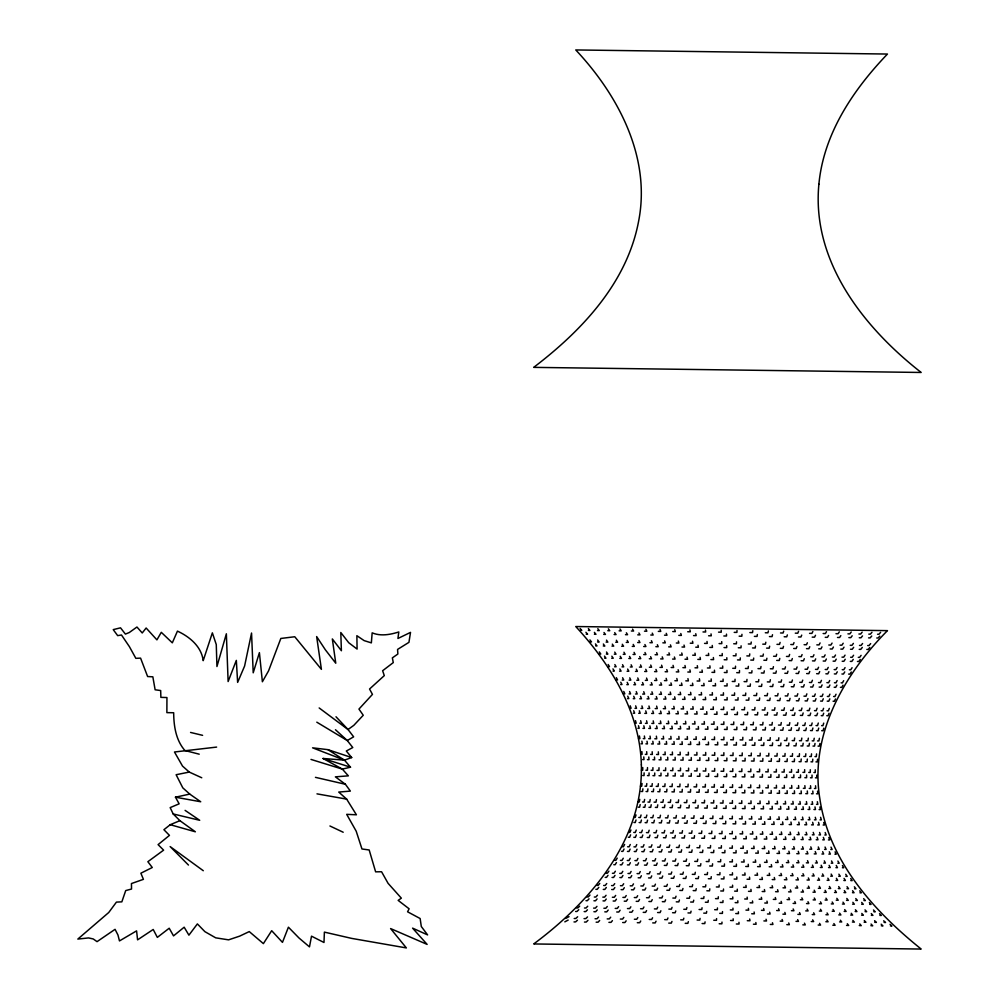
<?xml version="1.0" encoding="UTF-8"?>
<svg xmlns="http://www.w3.org/2000/svg" width="999" height="999" viewBox="0 0 999 999"><rect width="100%" height="100%" fill="white"/><g stroke="black" fill="none" stroke-linecap="round" stroke-linejoin="round"><path stroke-width="1.5" d="M732.417 800.586L732.417 803.208L729.732 803.171M735.564 805.856L735.564 808.466L732.879 808.441M815.271 769.792L815.259 772.477L813.935 772.489M816.77 775.137L816.77 777.834L815.434 777.834M723.9 737.062L723.9 739.685L721.216 739.647M727.01 742.294L727.01 744.929L724.325 744.892M804.657 769.655L804.645 772.339L802.909 772.339M806.605 775.012L806.605 777.697L804.869 777.697M810.301 769.73L810.289 772.414L808.753 772.414M812.037 775.074L812.025 777.771L810.489 777.771M791.545 769.48L791.52 772.165L789.447 772.152M793.868 774.837L793.855 777.522L791.782 777.509M798.388 769.567L798.376 772.252L796.465 772.252M800.536 774.924L800.524 777.609L798.613 777.609M732.579 784.69L732.554 787.362L729.869 787.324M735.614 790.047L735.589 792.707L732.904 792.682M776.348 769.28L776.335 771.965L773.975 771.952M778.983 774.637L778.958 777.334L776.61 777.309M784.178 769.38L784.153 772.065L781.93 772.052M786.663 774.749L786.65 777.434L784.427 777.409M723.863 752.697L723.838 755.369L721.153 755.331M726.872 758.029L726.847 760.701L724.163 760.664M768.144 769.168L768.119 771.865L765.659 771.84M770.891 774.537L770.866 777.222L768.393 777.197M750.823 768.943L750.786 771.628L748.176 771.603M753.721 774.312L753.696 776.997L751.073 776.972M759.602 769.055L759.577 771.752L757.03 771.715M762.437 774.425L762.412 777.11L759.864 777.085M732.791 768.706L732.766 771.39L730.082 771.365M735.764 774.075L735.726 776.76L733.041 776.722M741.857 768.83L741.832 771.515L739.16 771.478M744.804 774.188L744.779 776.885L742.107 776.847M714.672 768.468L714.635 771.153L711.962 771.116M717.594 773.838L717.557 776.523L714.884 776.485M723.701 768.581L723.663 771.278L720.978 771.24M726.66 773.95L726.623 776.648L723.938 776.61M705.756 768.356L705.719 771.041L703.096 771.003M708.628 773.713L708.578 776.41L705.968 776.36M688.611 768.119L688.561 770.816L686.101 770.766M691.283 773.488L691.246 776.173L688.773 776.136M697.052 768.231L697.002 770.928L694.455 770.878M699.824 773.601L699.787 776.285L697.24 776.248M733.066 752.821L733.016 755.494L730.331 755.456M736.026 758.141L735.976 760.813L733.291 760.788M672.851 767.919L672.789 770.604L670.566 770.566M675.237 773.276L675.187 775.961L672.964 775.923M680.519 768.019L680.469 770.704L678.121 770.666M683.066 773.376L683.016 776.073L680.669 776.023M723.438 784.577L723.388 787.237L720.704 787.2M726.41 789.922L726.348 792.594L723.663 792.557M658.99 767.731L658.928 770.416L657.017 770.379M661.013 773.089L660.963 775.773L659.04 775.736M665.646 767.819L665.596 770.516L663.511 770.466M667.869 773.176L667.807 775.873L665.734 775.823M647.502 767.582L647.439 770.266L645.903 770.229M649.088 772.939L649.025 775.624L647.489 775.574M652.921 767.657L652.859 770.341L651.136 770.304M654.745 773.014L654.682 775.699L652.946 775.649M642.769 767.519L642.707 770.204L641.383 770.167M644.118 772.864L644.055 775.561L642.732 775.511M723.064 800.461L723.001 803.084L720.316 803.046M726.098 805.731L726.036 808.341L723.351 808.303M733.391 737.187L733.328 739.809L730.644 739.772M736.4 742.419L736.338 745.042L733.653 745.017M742.245 752.934L742.17 755.606L739.51 755.581M745.129 758.266L745.054 760.938L742.394 760.901M722.589 816.058L722.514 818.593L719.829 818.556M725.736 821.178L725.661 823.713L722.976 823.676M733.753 721.927L733.678 724.475L730.993 724.45M736.862 727.035L736.787 729.582L734.103 729.557M714.347 784.452L714.273 787.125L711.6 787.087M717.22 789.797L717.145 792.469L714.485 792.432M722.04 831.18L721.952 833.616L719.268 833.578M725.349 836.101L725.262 838.536L722.577 838.498M734.165 707.142L734.078 709.602L731.393 709.565M737.424 712.1L737.349 714.56L734.665 714.522M734.59 692.906L734.502 695.254L731.817 695.217M738.061 697.677L737.974 700.024L735.289 699.987M751.323 753.059L751.223 755.731L748.601 755.694M754.108 758.378L754.008 761.051L751.385 761.026M721.403 845.691L721.315 848.014L718.631 847.976M724.924 850.386L724.837 852.709L722.152 852.671M705.381 784.34L705.282 787L702.659 786.962M708.154 789.685L708.041 792.344L705.419 792.307M735.052 679.233L734.952 681.493L732.267 681.455M738.761 683.816L738.661 686.063L735.976 686.026M742.844 737.312L742.732 739.934L740.072 739.897M745.729 742.544L745.604 745.167L742.944 745.142M720.704 859.502L720.604 861.712L717.919 861.675M724.475 863.96L724.375 866.17L721.69 866.145M713.761 800.349L713.636 802.959L710.976 802.921M716.645 805.606L716.533 808.216L713.873 808.179M735.526 666.171L735.426 668.331L732.742 668.294M739.51 670.541L739.41 672.702L736.725 672.664M760.214 753.171L760.089 755.843L757.542 755.818M762.874 758.491L762.761 761.176L760.202 761.138M719.954 872.602L719.842 874.699L717.157 874.662M724 876.835L723.9 878.92L721.216 878.895M736.013 653.708L735.901 655.769L733.216 655.731M740.296 657.891L740.184 659.952L737.499 659.914M696.628 784.215L696.49 786.887L693.943 786.85M699.25 789.572L699.113 792.232L696.565 792.195M768.855 753.283L768.706 755.956L766.245 755.931M771.378 758.603L771.228 761.288L768.768 761.25M719.155 885.014L719.043 886.987L716.358 886.95M736.513 641.845L736.4 643.806L733.716 643.768M723.513 889.023L723.413 890.996L720.729 890.971M741.108 645.829L740.996 647.789L738.311 647.764M737.012 630.519L736.9 632.392L734.215 632.367M741.945 634.328L741.832 636.213L739.148 636.176M743.643 722.052L743.493 724.612L740.833 724.575M746.578 727.16L746.428 729.72L743.768 729.682M712.924 815.933L712.774 818.468L710.102 818.431M715.883 821.053L715.721 823.588L713.061 823.551M718.318 896.765L718.206 898.65L715.521 898.613M723.014 900.586L722.901 902.472L720.217 902.434M688.149 784.115L687.974 786.775L685.514 786.737M690.609 789.447L690.446 792.12L687.986 792.07M752.197 737.424L752.035 740.059L749.412 740.022M754.919 742.669L754.757 745.291L752.135 745.254M777.172 753.396L776.997 756.068L774.65 756.043M779.52 758.716L779.357 761.388L776.997 761.363M717.457 907.941L717.344 909.739L714.66 909.702M722.514 911.587L722.402 913.386L719.717 913.348M704.582 800.224L704.42 802.834L701.798 802.796M707.304 805.481L707.142 808.091L704.52 808.054M716.583 918.593L716.458 920.304L713.773 920.266M722.002 922.089L721.877 923.8L719.193 923.763M785.089 753.496L784.902 756.168L782.679 756.156M787.262 758.815L787.075 761.488L784.839 761.475M680.007 784.003L679.819 786.663L677.459 786.625M682.292 789.347L682.105 792.007L679.745 791.97M744.617 707.28L744.442 709.74L741.782 709.702M747.664 712.237L747.477 714.685L744.817 714.647M711.85 831.043L711.675 833.478L709.003 833.441M714.934 835.963L714.747 838.398L712.087 838.361M792.544 753.596L792.344 756.268L790.259 756.255M794.505 758.915L794.305 761.588L792.219 761.575M672.29 783.903L672.077 786.563L669.842 786.525M674.375 789.235L674.163 791.907L671.927 791.857M761.363 737.549L761.138 740.172L758.591 740.147M763.91 742.781L763.698 745.404L761.138 745.379M745.741 693.056L745.541 695.404L742.881 695.366M748.95 697.814L748.738 700.162L746.078 700.124M799.475 753.696L799.25 756.368L797.339 756.355M801.223 759.003L800.986 761.675L799.075 761.663M695.629 800.099L695.391 802.721L692.844 802.672M698.151 805.369L697.926 807.979L695.379 807.929M753.421 722.19L753.196 724.737L750.574 724.7M756.143 727.284L755.918 729.844L753.308 729.807M703.383 815.808L703.159 818.343L700.536 818.306M706.131 820.916L705.893 823.451L703.284 823.413M710.589 845.541L710.376 847.876L707.717 847.839M713.835 850.236L713.623 852.559L710.963 852.522M805.831 753.77L805.581 756.443L803.845 756.443M807.329 759.078L807.08 761.75L805.356 761.75M665.047 783.803L664.81 786.463L662.737 786.425M666.92 789.135L666.67 791.807L664.597 791.757M811.538 753.845L811.275 756.518L809.739 756.518M812.786 759.153L812.537 761.825L810.988 761.825M746.99 679.395L746.765 681.643L744.105 681.605M750.399 683.965L750.174 686.213L747.514 686.176M658.353 783.716L658.091 786.375L656.181 786.338M659.989 789.048L659.715 791.707L657.804 791.67M770.266 737.662L769.992 740.296L767.532 740.259M772.614 742.894L772.352 745.516L769.879 745.491M816.57 753.92L816.295 756.593L814.972 756.593M817.557 759.215L817.282 761.887L815.958 761.887M652.26 783.641L651.972 786.3L650.237 786.25M653.633 788.96L653.346 791.633L651.623 791.583M686.937 799.987L686.663 802.597L684.203 802.559M689.26 805.244L688.985 807.854L686.525 807.816M709.14 859.352L708.903 861.563L706.243 861.525M712.599 863.81L712.362 866.021L709.702 865.983M748.338 666.345L748.101 668.493L745.429 668.456M751.985 670.716L751.748 672.864L749.088 672.827M754.969 707.417L754.682 709.877L752.072 709.839M757.754 712.362L757.467 714.822L754.857 714.784M646.803 783.566L646.503 786.225L644.967 786.188M647.926 788.885L647.614 791.558L646.078 791.508M701.822 830.906L701.535 833.353L698.925 833.316M704.632 835.826L704.357 838.261L701.735 838.223M763.011 722.314L762.699 724.862L760.152 724.824M765.496 727.409L765.197 729.957L762.649 729.932M778.833 737.774L778.521 740.409L776.161 740.384M780.968 743.006L780.656 745.629L778.296 745.604M642.045 783.503L641.72 786.163L640.396 786.126M642.894 788.823L642.569 791.483L641.246 791.445M694.068 815.684L693.756 818.218L691.208 818.181M696.578 820.791L696.266 823.326L693.718 823.288M707.542 872.439L707.28 874.537L704.62 874.5M711.251 876.672L711.001 878.758L708.328 878.72M678.621 799.887L678.284 802.497L675.936 802.447M680.706 805.132L680.381 807.741L678.021 807.704M749.762 653.895L749.5 655.956L746.84 655.906M753.696 658.066L753.433 660.127L750.773 660.077M756.767 693.194L756.455 695.541L753.833 695.504M759.677 697.951L759.365 700.311L756.743 700.262M786.987 737.886L786.638 740.509L784.402 740.484M788.885 743.106L788.523 745.729L786.3 745.716M705.818 884.839L705.544 886.812L702.871 886.775M709.814 888.835L709.54 890.821L706.867 890.783M751.248 642.032L750.986 644.005L748.313 643.968M755.481 646.016L755.207 647.976L752.547 647.939M699.924 845.404L699.6 847.726L696.977 847.689M702.871 850.099L702.534 852.422L699.924 852.384M670.716 799.774L670.341 802.384L668.119 802.347M672.552 805.032L672.177 807.629L669.954 807.592M772.314 722.439L771.94 724.987L769.48 724.949M774.562 727.534L774.188 730.082L771.727 730.044M685.052 815.571L684.665 818.094L682.205 818.056M687.287 820.666L686.9 823.201L684.44 823.164M765.097 707.554L764.735 710.002L762.175 709.964M767.607 712.499L767.232 714.947L764.685 714.909M794.667 737.986L794.28 740.609L792.195 740.596M796.315 743.206L795.916 745.828L793.843 745.816M703.983 896.578L703.696 898.451L701.036 898.426M708.291 900.386L708.004 902.272L705.344 902.234M752.796 630.719L752.509 632.604L749.849 632.567M757.342 634.527L757.055 636.413L754.395 636.375M758.803 679.545L758.453 681.793L755.831 681.755M761.875 684.115L761.525 686.363L758.903 686.313M692.02 830.781L691.633 833.216L689.085 833.178M694.542 835.688L694.168 838.124L691.608 838.086M663.311 799.675L662.886 802.284L660.814 802.247M664.884 804.919L664.46 807.529L662.387 807.492M801.81 738.086L801.373 740.709L799.462 740.684M803.184 743.293L802.746 745.916L800.836 745.903M702.06 907.741L701.773 909.527L699.1 909.49M706.705 911.388L706.405 913.173L703.746 913.136M697.739 859.202L697.364 861.413L694.755 861.375M700.861 863.66L700.486 865.858L697.876 865.821M781.28 722.552L780.831 725.099L778.483 725.074M783.253 727.647L782.804 730.194L780.456 730.157M761.013 666.508L760.626 668.656L758.004 668.618M764.297 670.878L763.91 673.026L761.3 672.976M656.455 799.587L655.993 802.197L654.083 802.16M657.754 804.832L657.28 807.442L655.369 807.392M676.385 815.459L675.936 817.981L673.588 817.944M678.358 820.554L677.896 823.089L675.549 823.039M808.353 738.174L807.879 740.796L806.143 740.771M809.44 743.381L808.978 746.003L807.242 745.991M700.087 918.381L699.775 920.091L697.115 920.054M705.082 921.865L704.77 923.576L702.11 923.538M767.582 693.343L767.145 695.691L764.597 695.641M770.167 698.089L769.73 700.449L767.182 700.399M774.949 707.679L774.487 710.139L772.027 710.102M777.16 712.624L776.698 715.072L774.237 715.034M814.235 738.249L813.735 740.871L812.199 740.858M815.034 743.456L814.535 746.078L812.999 746.066M650.212 799.512L649.712 802.11L647.976 802.072M651.223 804.744L650.711 807.354L648.988 807.304M689.51 845.266L689.06 847.589L686.513 847.552M692.12 849.949L691.67 852.272L689.123 852.234M682.517 830.656L682.042 833.091L679.582 833.054M684.74 835.564L684.265 837.999L681.805 837.961M695.304 872.289L694.904 874.375L692.282 874.337M698.651 876.498L698.239 878.583L695.616 878.546M763.361 654.07L762.949 656.131L760.339 656.081M766.907 658.241L766.495 660.289L763.873 660.252M789.809 722.664L789.297 725.212L787.075 725.187M791.495 727.759L790.996 730.306L788.76 730.269M819.417 738.311L818.88 740.933L817.557 740.921M819.917 743.518L819.392 746.141L818.056 746.128M644.63 799.437L644.093 802.047L642.557 801.997M645.342 804.67L644.805 807.279L643.269 807.229M668.181 815.346L667.657 817.869L665.434 817.831M669.842 820.441L669.318 822.976L667.095 822.926M770.366 679.707L769.892 681.955L767.344 681.892M773.089 684.265L772.614 686.513L770.067 686.463M639.76 799.375L639.198 801.972L637.874 801.935M640.172 804.595L639.597 807.204L638.274 807.167M692.657 884.664L692.22 886.637L689.61 886.6M696.253 888.66L695.816 890.633L693.194 890.609M765.833 642.232L765.396 644.193L762.774 644.155M769.655 646.203L769.218 648.164L766.595 648.126M784.427 707.804L783.878 710.264L781.518 710.214M786.313 712.737L785.763 715.197L783.416 715.147M797.839 722.776L797.277 725.311L795.192 725.286M799.225 727.859L798.663 730.406L796.578 730.369M778.071 693.481L777.547 695.828L775.087 695.779M780.319 698.226L779.782 700.574L777.322 700.524M686.6 859.053L686.101 861.263L683.553 861.225M689.36 863.498L688.848 865.708L686.301 865.671M660.476 815.246L659.889 817.769L657.817 817.731M661.837 820.341L661.251 822.864L659.165 822.826M673.413 830.544L672.839 832.966L670.491 832.929M675.312 835.439L674.737 837.874L672.389 837.836M679.42 845.129L678.858 847.452L676.398 847.414M681.68 849.812L681.118 852.135L678.658 852.097M773.426 666.67L772.901 668.818L770.354 668.768M776.323 671.028L775.811 673.176L773.263 673.126M689.847 896.39L689.385 898.263L686.763 898.238M693.731 900.199L693.269 902.072L690.646 902.047M768.406 630.931L767.944 632.804L765.321 632.767M772.514 634.727L772.065 636.6L769.442 636.575M805.306 722.864L804.682 725.411L802.771 725.386M806.38 727.946L805.756 730.494L803.845 730.469M653.358 815.147L652.709 817.681L650.799 817.632M654.382 820.241L653.746 822.764L651.835 822.726M793.456 707.929L792.819 710.376L790.596 710.339M795.004 712.849L794.38 715.309L792.157 715.259M781.618 679.844L781.018 682.092L778.558 682.042M783.953 684.402L783.353 686.65L780.906 686.6M683.353 872.127L682.792 874.212L680.244 874.175M686.288 876.335L685.726 878.421L683.179 878.383M812.15 722.964L811.463 725.499L809.739 725.474M812.899 728.034L812.212 730.581L810.489 730.556M686.887 907.542L686.413 909.327L683.791 909.29M691.083 911.175L690.609 912.961L687.986 912.936M664.772 830.419L664.11 832.854L661.887 832.816M666.321 835.326L665.671 837.749L663.448 837.711M788.174 693.606L787.537 695.953L785.189 695.903M790.059 698.351L789.422 700.699L787.075 700.649M776.685 654.245L776.123 656.306L773.576 656.256M779.807 658.403L779.257 660.464L776.698 660.414M646.865 815.059L646.166 817.594L644.442 817.557M647.564 820.154L646.865 822.676L645.142 822.639M818.293 723.039L817.569 725.586L816.033 725.561M818.718 728.109L817.994 730.656L816.458 730.631M669.742 845.004L669.068 847.327L666.72 847.289M671.64 849.687L670.966 851.997L668.618 851.96M675.824 858.915L675.187 861.113L672.714 861.076M678.184 863.361L677.547 865.559L675.074 865.521M801.947 708.041L801.235 710.489L799.163 710.451M803.159 712.961L802.447 715.409L800.374 715.371M683.84 918.168L683.328 919.867L680.706 919.842M688.361 921.64L687.861 923.351L685.239 923.326M641.071 814.984L640.322 817.519L638.786 817.469M641.433 820.067L640.684 822.589L639.148 822.552M823.713 723.114L822.951 725.649L821.615 725.636M823.8 728.184L823.039 730.719L821.702 730.706M679.807 884.49L679.208 886.463L676.66 886.425M682.966 888.486L682.367 890.459L679.819 890.421M656.668 830.319L655.931 832.754L653.846 832.704M657.866 835.214L657.13 837.637L655.044 837.599M780.119 642.419L779.52 644.38L776.972 644.343M783.503 646.39L782.904 648.351L780.356 648.314M785.489 666.832L784.839 668.98L782.379 668.93M787.974 671.191L787.324 673.326L784.864 673.276M797.801 693.731L797.065 696.078L794.842 696.028M799.3 698.476L798.563 700.823L796.353 700.774M636.013 814.922L635.214 817.444L633.903 817.407M636.026 819.992L635.239 822.527L633.915 822.477M792.432 679.994L791.72 682.242L789.372 682.18M794.367 684.54L793.656 686.788L791.308 686.725M809.852 708.141L809.065 710.589L807.155 710.551M810.701 713.061L809.914 715.509L808.004 715.471M660.564 844.892L659.79 847.202L657.567 847.164M662.075 849.562L661.301 851.872L659.078 851.835M649.163 830.219L648.351 832.654L646.44 832.604M649.999 835.114L649.188 837.537L647.277 837.499M671.778 871.977L671.078 874.063L668.618 874.025M674.288 876.185L673.576 878.258L671.116 878.233M676.036 896.215L675.399 898.089L672.851 898.051M679.445 900.012L678.821 901.885L676.273 901.847M783.703 631.131L783.079 633.004L780.519 632.966M787.349 634.927L786.725 636.8L784.178 636.763M789.635 654.42L788.935 656.468L786.475 656.43M792.319 658.578L791.608 660.626L789.148 660.576M665.471 858.778L664.71 860.976L662.362 860.938M667.419 863.211L666.658 865.421L664.31 865.384M817.082 708.241L816.22 710.689L814.497 710.639M817.569 713.149L816.707 715.596L814.984 715.559M806.855 693.855L806.031 696.203L803.958 696.141M807.966 698.588L807.142 700.936L805.069 700.873M642.345 830.132L641.458 832.554L639.735 832.517M642.794 835.014L641.92 837.437L640.184 837.399M797.102 666.982L796.315 669.13L793.968 669.068M799.15 671.328L798.363 673.476L796.028 673.426M802.734 680.132L801.91 682.367L799.699 682.305M804.257 684.677L803.433 686.912L801.223 686.85M672.065 907.342L671.403 909.127L668.855 909.102M675.774 910.976L675.112 912.761L672.564 912.724M823.588 708.328L822.676 710.776L821.141 710.726M823.7 713.236L822.789 715.684L821.253 715.634M651.96 844.767L651.086 847.09L649.013 847.052M653.059 849.437L652.185 851.76L650.112 851.722M667.369 884.327L666.608 886.3L664.148 886.263M670.067 888.323L669.305 890.284L666.845 890.259M794.005 642.594L793.256 644.555L790.796 644.517M796.915 646.565L796.153 648.526L793.693 648.488M636.238 830.044L635.289 832.479L633.766 832.442M636.326 834.927L635.376 837.362L633.841 837.312M815.284 693.968L814.36 696.303L812.462 696.241M815.983 698.701L815.072 701.036L813.174 700.973M829.32 708.403L828.346 710.838L827.035 710.801M829.058 713.298L828.084 715.746L826.772 715.696M655.656 858.653L654.77 860.851L652.547 860.813M657.18 863.086L656.293 865.284L654.07 865.246M660.676 871.827L659.839 873.913L657.479 873.875M662.724 876.023L661.887 878.109L659.54 878.071M667.956 917.956L667.257 919.654L664.697 919.629M671.977 921.428L671.278 923.126L668.731 923.113M630.918 829.982L629.919 832.404L628.596 832.367M630.619 834.852L629.62 837.274L628.296 837.237M802.097 654.582L801.248 656.63L798.9 656.593M804.307 658.728L803.458 660.776L801.111 660.739M812.437 680.257L811.5 682.492L809.44 682.429M813.523 684.802L812.599 687.037L810.539 686.975M643.993 844.667L643.031 846.99L641.121 846.952M644.692 849.325L643.731 851.648L641.82 851.61M662.649 896.028L661.862 897.901L659.39 897.876M665.584 899.824L664.785 901.697L662.325 901.672M798.563 631.331L797.776 633.204L795.304 633.166M801.722 635.114L800.923 636.987L798.463 636.95M808.154 667.132L807.242 669.268L805.032 669.218M809.752 671.478L808.853 673.613L806.63 673.563M822.989 694.068L821.99 696.403L820.279 696.34M823.288 698.788L822.302 701.136L820.579 701.073M646.453 858.528L645.466 860.726L643.381 860.688M647.527 862.949L646.54 865.146L644.467 865.122M636.738 844.567L635.689 846.89L633.965 846.852M637.025 849.225L635.976 851.548L634.253 851.51M829.932 694.155L828.858 696.503L827.347 696.428M829.819 698.875L828.758 701.223L827.234 701.148M655.431 884.165L654.532 886.138L652.172 886.113M657.642 888.148L656.743 890.121L654.395 890.097M821.453 680.369L820.429 682.617L818.531 682.542M822.102 684.914L821.078 687.15L819.18 687.075M807.367 642.769L806.468 644.73L804.108 644.692M809.777 646.728L808.878 648.688L806.518 648.651M650.137 871.69L649.163 873.763L646.94 873.738M651.723 875.886L650.761 877.959L648.538 877.934M657.704 907.154L656.867 908.94L654.407 908.903M660.888 910.776L660.064 912.562L657.604 912.537M818.556 667.27L817.544 669.405L815.484 669.342M819.692 671.603L818.681 673.738L816.608 673.688M813.96 654.745L812.986 656.78L810.763 656.743M815.696 658.878L814.709 660.926L812.487 660.888M836.038 694.243L834.902 696.578L833.603 696.503M835.514 698.95L834.39 701.298L833.091 701.223M630.257 844.492L629.133 846.802L627.609 846.765M630.119 849.138L628.995 851.448L627.472 851.423M637.936 858.416L636.838 860.614L634.939 860.576M638.561 862.836L637.474 865.034L635.564 864.997M829.707 680.481L828.596 682.717L826.885 682.642M829.919 685.014L828.795 687.25L827.097 687.175M649.825 895.866L648.863 897.739L646.515 897.701M652.235 899.649L651.286 901.523L648.925 901.498M812.861 631.518L811.912 633.378L809.565 633.354M815.496 635.289L814.547 637.162L812.187 637.137M624.612 844.417L623.413 846.727L622.102 846.69M624.05 849.05L622.864 851.373L621.54 851.335M652.572 917.756L651.698 919.455L649.225 919.442M656.056 921.215L655.182 922.914L652.709 922.901M640.259 871.565L639.16 873.638L637.087 873.601M641.37 875.748L640.272 877.821L638.199 877.796M828.233 667.394L827.11 669.53L825.211 669.467M828.895 671.728L827.771 673.863L825.873 673.801M644.105 884.015L643.056 885.988L640.834 885.963M645.816 887.999L644.767 889.972L642.544 889.934M837.137 680.581L835.938 682.816L834.44 682.742M836.9 685.102L835.701 687.337L834.19 687.262M820.092 642.944L819.043 644.892L816.82 644.867M821.977 646.89L820.941 648.851L818.718 648.813M825.137 654.882L824.025 656.93L821.965 656.88M826.36 659.028L825.261 661.063L823.188 661.026M630.182 858.316L628.995 860.514L627.272 860.476M630.357 862.724L629.17 864.922L627.434 864.897M643.93 906.98L642.931 908.753L640.571 908.728M646.578 910.589L645.579 912.374L643.219 912.349M843.68 680.669L842.407 682.904L841.121 682.816M842.994 685.189L841.72 687.424L840.434 687.337M837.1 667.507L835.863 669.642L834.165 669.58M837.274 671.84L836.038 673.975L834.34 673.913M623.264 858.228L621.977 860.414L620.454 860.389M622.976 862.636L621.69 864.822L620.167 864.797M631.118 871.44L629.919 873.513L628.009 873.488M631.743 875.624L630.531 877.696L628.621 877.671M637.649 895.703L636.538 897.577L634.315 897.539M639.522 899.487L638.423 901.36L636.201 901.323M826.485 631.693L825.386 633.566L823.151 633.528M828.571 635.464L827.472 637.337L825.249 637.312M633.478 883.878L632.305 885.851L630.232 885.826M634.677 887.849L633.503 889.822L631.418 889.784M835.514 655.019L834.29 657.067L832.392 657.017M836.238 659.153L835.014 661.201L833.104 661.151M832.067 643.094L830.881 645.054L828.808 645.017M833.428 647.04L832.254 649L830.169 648.963M617.22 858.141L615.859 860.339L614.535 860.314M616.47 862.549L615.122 864.734L613.798 864.709M845.067 667.619L843.755 669.755L842.244 669.68M844.754 671.927L843.443 674.063L841.932 674M637.824 917.557L636.763 919.255L634.39 919.242M640.734 921.016L639.685 922.714L637.312 922.701M622.802 871.328L621.49 873.401L619.755 873.376M622.926 875.499L621.615 877.584L619.88 877.547M630.856 906.805L629.695 908.578L627.472 908.553M632.941 910.414L631.793 912.187L629.557 912.162M845.029 655.144L843.693 657.192L841.982 657.142M845.229 659.265L843.893 661.313L842.182 661.263M852.085 667.707L850.686 669.842L849.4 669.767M851.298 672.015L849.899 674.15L848.601 674.088M623.663 883.753L622.365 885.713L620.441 885.688M624.325 887.711L623.026 889.684L621.116 889.659M626.236 895.554L624.987 897.414L622.901 897.402M627.559 899.325L626.311 901.198L624.238 901.173M839.31 631.855L838.061 633.728L835.988 633.703M840.833 635.626L839.585 637.499L837.512 637.474M843.206 643.244L841.895 645.192L839.984 645.167M844.018 647.177L842.706 649.138L840.808 649.1M615.372 871.228L613.96 873.301L612.424 873.276M614.997 875.399L613.586 877.472L612.05 877.447M853.583 655.257L852.159 657.305L850.636 657.255M853.258 659.377L851.835 661.413L850.311 661.375M608.878 871.14L607.392 873.213L606.056 873.201M608.004 875.311L606.518 877.384L605.194 877.359M614.722 883.64L613.299 885.601L611.563 885.576M614.847 887.587L613.436 889.56L611.7 889.535M623.826 917.369L622.602 919.068L620.354 919.068M626.148 920.828L624.924 922.527L622.677 922.527M853.396 643.381L851.972 645.329L850.249 645.304M853.67 647.302L852.247 649.263L850.511 649.238M618.606 906.642L617.295 908.416L615.209 908.403M620.104 910.239L618.806 912.025L616.72 912M851.223 632.017L849.849 633.878L847.939 633.865M852.172 635.776L850.798 637.637L848.875 637.624M615.671 895.416L614.298 897.277L612.375 897.264M616.445 899.187L615.059 901.048L613.149 901.023M861.113 655.356L859.602 657.404L858.291 657.354M860.276 659.465L858.765 661.513L857.454 661.463M606.73 883.528L605.207 885.489L603.671 885.476M606.318 887.474L604.807 889.447L603.271 889.422M862.574 643.506L861.051 645.454L859.515 645.429M862.287 647.427L860.763 649.375L859.227 649.35M606.056 895.291L604.557 897.152L602.822 897.139M606.256 899.05L604.757 900.911L603.021 900.898M862.149 632.167L860.651 634.028L858.903 634.015M862.512 635.913L861.001 637.774L859.265 637.762M607.267 906.493L605.831 908.266L603.896 908.253M608.179 910.089L606.73 911.862L604.807 911.85M599.75 883.441L598.139 885.401L596.815 885.389M598.813 887.374L597.202 889.335L595.879 889.322M610.701 917.194L609.315 918.893L607.205 918.905M612.412 920.641L611.026 922.339L608.915 922.352M870.653 643.606L869.03 645.554L867.706 645.541M869.804 647.514L868.193 649.462L866.857 649.45M597.464 895.179L595.866 897.04L594.318 897.027M597.09 898.925L595.491 900.786L593.943 900.786M871.965 632.292L870.354 634.153L868.805 634.14M871.74 636.038L870.129 637.899L868.581 637.886M596.952 906.355L595.379 908.128L593.631 908.128M597.252 909.939L595.679 911.712L593.93 911.712M598.563 917.045L597.027 918.73L595.067 918.768M599.65 920.479L598.101 922.164L596.153 922.202M589.972 895.079L588.274 896.94L586.925 896.94M589.023 898.825L587.325 900.686L585.988 900.686M880.606 632.404L878.908 634.265L877.559 634.265M879.794 636.138L878.096 637.999L876.747 637.999M587.724 906.23L586.038 908.004L584.477 908.016M587.424 909.814L585.739 911.587L584.178 911.587M587.512 916.895L585.839 918.581L584.04 918.63M587.961 920.316L586.276 922.015L584.477 922.065M579.682 906.13L577.897 907.904L576.535 907.916M578.771 909.702L576.985 911.463L575.624 911.488M577.647 916.77L575.836 918.456L574.213 918.518M577.447 920.179L575.636 921.877L574.013 921.94M569.018 916.657L565.659 918.431M568.181 920.067L564.822 921.84M170.255 824.699L195.354 831.792L179.907 820.666L170.255 824.699L163.911 829.707L169.455 835.376L158.079 844.63L163.611 850.149L147.864 861.7L152.273 867.507L140.871 873.213L143.419 879.345L131.456 883.553L131.531 889.035L125.712 890.571L121.841 901.847L116.433 902.109L108.729 912.512L77.835 939.072L88.561 937.924L93.232 938.96L97.04 941.645L115.06 929.332L117.957 935.002L119.48 940.921L136.588 930.868L137.575 939.859L153.209 929.47L157.343 937.387L169.206 928.233L173.526 935.888L184.166 927.197L188.911 935.164L197.377 923.913L204.907 931.667L215.709 937.836L228.584 939.847L239.66 936.138L249.263 931.592L263.386 943.63L271.691 930.693L282.467 942.369L288.411 927.184L298.976 937.974L309.478 946.89L311.513 936.163L323.988 942.494L324.388 932.117L351.76 938.411L406.368 947.926L390.597 928.571L427.135 944.405L412.587 928.133L427.609 934.914L421.303 926.51L420.142 918.531L407.58 911.8L409.115 908.803L398.151 900.386L401.348 898.163L388.074 883.328L381.568 871.752L375.624 871.84L369.18 849.974L361.963 848.975L356.206 831.218L346.69 814.335L356.406 814.797L346.653 799.125L338.736 792.07L350.374 791.096L345.392 784.265L335.389 776.847L348.351 775.848L342.332 769.105L323.064 758.478L344.455 760.139L351.698 757.554L346.316 751.011L352.772 747.539L347.252 740.509L335.477 729.732M344.455 760.139L312.575 747.826L327.922 749.662L344.455 760.139L350.512 767.195L342.332 769.105L311.001 759.427M175.462 797.202L189.748 794.093L200.712 801.76L175.462 797.202L179.146 803.82L170.167 807.617L173.189 813.96L179.907 820.666M201.761 777.771L189.273 772.077L176.124 774.725L182.805 787.861L189.748 794.093M216.621 747.09L174.475 751.997L182.517 766.083L189.273 772.077M616.271 679.994L617.557 679.944L616.346 677.672M620.704 684.577L621.99 684.527L620.779 682.255M623.513 693.855L624.825 693.818L623.751 691.445M627.522 698.626L628.821 698.588L627.759 696.216M608.191 666.708L609.49 666.67L608.154 664.497M613.024 671.091L614.31 671.053L612.974 668.88M622.227 680.069L623.738 680.032L622.602 677.759M626.823 684.652L628.321 684.615L627.185 682.342M629.07 693.918L630.594 693.893L629.582 691.52M633.241 698.701L634.752 698.663L633.741 696.303M614.61 666.783L616.121 666.758L614.86 664.585M619.592 671.166L621.103 671.141L619.842 668.968M629.108 680.144L630.806 680.119L629.757 677.846M633.816 684.74L635.526 684.702L634.465 682.442M622.002 666.87L623.701 666.857L622.539 664.685M627.11 671.266L628.821 671.241L627.647 669.08M636.825 680.244L638.723 680.219L637.762 677.959M641.62 684.839L643.518 684.814L642.544 682.542M635.489 693.993L637.2 693.98L636.263 691.608M639.76 698.776L641.483 698.751L640.546 696.39M629.782 708.266L631.093 708.254L630.194 705.781M633.304 713.211L634.627 713.199L633.716 710.739M630.307 666.982L632.192 666.97L631.118 664.797M635.489 671.365L637.387 671.353L636.313 669.193M645.354 680.344L647.414 680.331L646.54 678.071M650.174 684.939L652.235 684.927L651.373 682.667M642.694 694.08L644.592 694.08L643.743 691.708M647.065 698.863L648.963 698.85L648.101 696.49M814.46 788.461L815.783 788.461L815.534 785.788M816.508 793.805L817.831 793.793L817.582 791.121M816.52 804.332L817.844 804.332L817.344 801.71M819.105 809.59L820.429 809.59L819.929 806.967M599.45 653.995L600.761 653.995L599.3 651.91M604.632 658.191L605.943 658.179L604.482 656.106M820.004 819.904L821.328 819.892L820.604 817.344M823.126 825.024L824.437 825.012L823.713 822.464M606.356 654.095L607.879 654.083L606.505 652.01M611.713 658.279L613.224 658.279L611.85 656.206M639.447 667.095L641.508 667.095L640.546 664.922M644.68 671.49L646.74 671.478L645.779 669.318M654.582 680.469L656.805 680.456L656.031 678.196M659.415 685.052L661.625 685.052L660.863 682.792M650.636 694.18L652.709 694.18L651.947 691.82M655.057 698.963L657.117 698.963L656.355 696.603M634.989 708.328L636.513 708.316L635.664 705.856M638.673 713.274L640.197 713.274L639.348 710.801M809.24 788.398L810.776 788.386L810.539 785.726M811.488 793.73L813.024 793.73L812.786 791.058M811.163 804.257L812.699 804.257L812.224 801.635M813.935 809.527L815.459 809.515L814.997 806.905M824.812 834.989L826.136 834.989L825.199 832.529M828.433 839.922L829.757 839.909L828.82 837.462M814.435 819.829L815.971 819.829L815.284 817.282M817.719 824.949L819.242 824.949L818.556 822.402M614.298 654.195L616.021 654.195L614.735 652.122M619.792 658.378L621.503 658.391L620.229 656.306M649.375 667.22L651.585 667.22L650.736 665.059M654.595 671.615L656.805 671.615L655.956 669.442M664.46 680.594L666.808 680.594L666.158 678.333M669.255 685.177L671.59 685.177L670.941 682.916M659.265 694.293L661.475 694.293L660.801 691.932M663.686 699.075L665.908 699.075L665.234 696.715M640.996 708.403L642.719 708.403L641.932 705.931M644.805 713.361L646.528 713.361L645.741 710.888M803.346 788.311L805.082 788.311L804.857 785.651M805.781 793.656L807.517 793.656L807.292 790.983M805.119 804.183L806.855 804.183L806.418 801.56M808.054 809.44L809.777 809.44L809.34 806.83M808.154 819.742L809.877 819.742L809.24 817.207M811.563 824.862L813.298 824.862L812.662 822.327M818.955 834.914L820.479 834.914L819.592 832.467M822.726 839.834L824.262 839.847L823.376 837.387M830.806 849.475L832.13 849.475L831.006 847.127M834.914 854.17L836.238 854.182L835.102 851.835M623.226 654.308L625.124 654.308L623.963 652.235M628.808 658.503L630.706 658.503L629.532 656.43M659.977 667.357L662.325 667.369L661.6 665.197M665.147 671.74L667.494 671.753L666.77 669.592M796.84 788.223L798.75 788.236L798.551 785.564M799.437 793.568L801.348 793.581L801.148 790.908M798.438 804.095L800.349 804.095L799.962 801.473M801.51 809.352L803.421 809.365L803.021 806.742M812.324 834.827L814.06 834.827L813.236 832.379M816.233 839.747L817.956 839.759L817.145 837.312M633.054 654.432L635.127 654.445L634.078 652.372M638.673 658.628L640.746 658.641L639.697 656.568M671.178 667.494L673.638 667.507L673.039 665.346M676.261 671.89L678.721 671.902L678.121 669.742M674.899 680.719L677.359 680.731L676.822 678.471M679.607 685.314L682.067 685.314L681.518 683.054M668.481 694.405L670.841 694.417L670.254 692.057M672.876 699.188L675.224 699.2L674.65 696.84M647.752 708.491L649.662 708.491L648.938 706.031M651.66 713.448L653.571 713.448L652.846 710.988M789.759 788.124L791.845 788.136L791.67 785.476M792.507 793.481L794.58 793.481L794.405 790.821M791.183 803.995L793.256 804.008L792.906 801.385M794.355 809.252L796.428 809.265L796.078 806.655M801.198 819.655L803.109 819.655L802.522 817.107M804.732 824.774L806.643 824.774L806.056 822.239M824.587 849.387L826.111 849.4L825.049 847.052M828.845 854.095L830.369 854.095L829.307 851.76M643.718 654.57L645.941 654.582L645.004 652.522M649.325 658.766L651.548 658.778L650.624 656.705M685.814 680.856L688.361 680.881L687.936 678.621M690.384 685.451L692.931 685.464L692.519 683.204M678.234 694.53L680.694 694.555L680.219 692.182M682.554 699.312L685.014 699.325L684.54 696.965M655.207 708.578L657.28 708.591L656.63 706.131M659.178 713.536L661.251 713.548L660.601 711.088M782.18 788.024L784.402 788.036L784.252 785.376M785.039 793.368L787.262 793.393L787.112 790.721M783.403 803.883L785.626 803.908L785.326 801.285M786.663 809.153L788.885 809.165L788.573 806.555M793.643 819.542L795.716 819.555L795.192 817.02M797.252 824.674L799.325 824.687L798.813 822.14M797.052 834.615L799.125 834.627L798.451 832.179M805.007 834.727L806.917 834.739L806.168 832.279M801.111 839.547L803.184 839.56L802.509 837.112M809.015 839.659L810.913 839.659L810.164 837.212M809.777 849.187L811.688 849.2L810.788 846.865M817.557 849.3L819.28 849.3L818.293 846.965M814.247 853.895L816.146 853.908L815.246 851.573M821.94 854.008L823.663 854.008L822.676 851.672M831.218 863.186L832.754 863.186L831.53 860.963M837.874 863.273L839.185 863.273L837.899 861.051M835.938 867.656L837.462 867.669L836.25 865.434M842.419 867.744L843.743 867.744L842.457 865.521M655.107 654.72L657.467 654.745L656.668 652.672M667.145 654.882L669.605 654.894L668.955 652.834M660.664 658.915L663.011 658.928L662.225 656.867M672.602 659.065L675.062 659.09L674.4 657.017M682.891 667.644L685.439 667.669L684.977 665.509M687.824 672.04L690.371 672.052L689.909 669.892M697.09 681.006L699.712 681.031L699.425 678.771M701.51 685.589L704.12 685.614L703.833 683.353M688.423 694.667L690.971 694.68L690.596 692.319M692.644 699.437L695.192 699.462L694.829 697.102M663.299 708.678L665.521 708.703L664.947 706.243M667.295 713.648L669.517 713.661L668.943 711.201M774.163 787.924L776.51 787.936L776.385 785.276M777.11 793.268L779.47 793.293L779.345 790.621M775.174 803.783L777.522 803.795L777.259 801.186M778.483 809.04L780.831 809.065L780.569 806.443M776.972 819.317L779.32 819.342L778.933 816.807M785.539 819.442L787.761 819.455L787.312 816.907M780.656 824.45L783.004 824.462L782.617 821.927M789.21 824.562L791.433 824.575L790.971 822.04M788.523 834.502L790.746 834.527L790.147 832.08M792.607 839.435L794.829 839.46L794.242 837M801.323 849.075L803.396 849.1L802.584 846.752M805.831 853.783L807.904 853.808L807.092 851.46M815.409 862.974L817.319 862.986L816.283 860.763M823.713 863.086L825.436 863.099L824.312 860.876M820.316 867.444L822.227 867.469L821.19 865.234M828.546 867.557L830.269 867.569L829.145 865.346M679.72 655.044L682.267 655.069L681.755 652.996M685.014 659.228L687.574 659.253L687.062 657.192M695.004 667.807L697.614 667.832L697.29 665.671M699.762 672.19L702.372 672.215L702.047 670.054M708.666 681.156L711.325 681.181L711.163 678.92M712.874 685.726L715.546 685.764L715.384 683.503M698.963 694.804L701.573 694.829L701.323 692.469M703.046 699.575L705.656 699.6L705.406 697.24M681.093 708.915L683.553 708.94L683.154 706.48M671.94 708.791L674.3 708.815L673.813 706.355M685.039 713.873L687.512 713.898L687.112 711.438M675.936 713.761L678.296 713.773L677.809 711.313M639.772 723.251L641.308 723.264L640.659 720.704M634.852 723.189L636.176 723.201L635.489 720.641M642.944 728.358L644.48 728.371L643.831 725.811M637.861 728.296L639.185 728.308L638.486 725.749M757.067 787.687L759.615 787.712L759.54 785.052M765.758 787.811L768.219 787.824L768.131 785.164M760.127 793.044L762.674 793.069L762.599 790.396M768.78 793.156L771.24 793.181L771.153 790.509M757.629 803.546L760.177 803.571L760.027 800.948M766.558 803.658L769.018 803.683L768.805 801.073M760.951 808.815L763.511 808.84L763.348 806.218M769.892 808.928L772.352 808.953L772.14 806.33M767.994 819.205L770.466 819.23L770.142 816.683M771.665 824.325L774.125 824.35L773.813 821.815M770.042 834.252L772.502 834.277L772.09 831.842M779.495 834.377L781.842 834.402L781.343 831.955M774.063 839.185L776.535 839.21L776.111 836.762M783.566 839.31L785.913 839.335L785.414 836.887M782.667 848.825L785.014 848.85L784.402 846.515M792.257 848.963L794.48 848.975L793.768 846.64M787.15 853.533L789.497 853.558L788.885 851.223M796.777 853.67L799 853.683L798.288 851.348M796.678 862.724L798.9 862.749L798.089 860.526M806.368 862.849L808.441 862.874L807.517 860.651M801.623 867.194L803.845 867.219L803.021 864.997M811.313 867.332L813.398 867.344L812.462 865.122M830.681 876.16L832.404 876.185L831.143 874.075M838.723 876.273L840.259 876.285L838.898 874.175M845.841 876.36L847.164 876.373L845.728 874.262M835.951 880.406L837.674 880.419L836.413 878.308M843.868 880.506L845.404 880.519L844.055 878.408M850.823 880.594L852.147 880.619L850.711 878.496M606.118 642.095L607.842 642.12L606.48 640.134M690.272 643.206L692.894 643.231L692.507 641.258M615.709 642.22L617.619 642.245L616.358 640.259M626.261 642.369L628.334 642.382L627.21 640.409M637.699 642.519L639.922 642.544L638.935 640.559M649.937 642.682L652.285 642.707L651.435 640.721M662.849 642.844L665.309 642.869L664.61 640.896M676.335 643.019L678.883 643.056L678.333 641.071M611.962 646.103L613.698 646.116L612.325 644.13M695.754 647.202L698.363 647.227L697.989 645.254M621.653 646.228L623.563 646.253L622.302 644.268M632.255 646.365L634.328 646.39L633.204 644.405M643.693 646.515L645.916 646.54L644.917 644.555M655.868 646.678L658.216 646.703L657.367 644.73M668.681 646.852L671.141 646.877L670.429 644.892M682.005 647.027L684.552 647.052L684.015 645.079M706.043 655.381L708.703 655.419L708.503 653.346M692.719 655.207L695.329 655.232L694.979 653.171M710.913 659.565L713.586 659.602L713.373 657.529M697.826 659.39L700.449 659.427L700.087 657.354M707.417 667.969L710.077 667.994L709.889 665.834M711.95 672.339L714.61 672.377L714.435 670.217M720.429 681.306L723.114 681.33L723.076 679.083M724.4 685.876L727.085 685.913L727.047 683.653M709.765 694.942L712.424 694.967L712.287 692.607M713.673 699.712L716.345 699.737L716.196 697.389M700.536 709.165L703.159 709.203L702.946 706.743M690.646 709.04L693.194 709.065L692.894 706.605M694.53 713.998L697.077 714.023L696.778 711.563M704.32 714.123L706.93 714.148L706.718 711.688M645.454 723.326L647.19 723.338L646.578 720.779M651.847 723.401L653.758 723.426L653.196 720.866M655.269 728.521L657.18 728.546L656.63 725.986M648.763 728.433L650.499 728.458L649.887 725.898M739.048 787.449L741.708 787.474L741.695 784.814M748.126 787.574L750.749 787.599L750.711 784.927M742.107 792.794L744.767 792.831L744.767 790.159M751.211 792.919L753.82 792.956L753.783 790.284M739.135 803.296L741.795 803.321L741.758 800.711M748.463 803.421L751.086 803.446L750.973 800.836M742.369 808.566L745.029 808.591L744.979 805.981M751.76 808.691L754.37 808.715L754.27 806.106M739.447 818.818L742.107 818.855L742.02 816.32M749.15 818.955L751.772 818.98L751.61 816.445M758.703 819.08L761.25 819.105L761.013 816.57M742.881 823.938L745.554 823.975L745.466 821.44M752.709 824.075L755.319 824.1L755.157 821.565M762.324 824.2L764.872 824.225L764.635 821.69M750.174 833.99L752.796 834.028L752.572 831.58M760.239 834.128L762.786 834.153L762.474 831.705M754.02 838.923L756.63 838.948L756.418 836.513M764.185 839.06L766.745 839.085L766.42 836.638M751.498 848.413L754.12 848.451L753.845 846.116M762.2 848.563L764.747 848.588L764.36 846.253M772.614 848.7L775.074 848.725L774.575 846.39M755.656 853.121L758.278 853.146L758.004 850.823M766.508 853.258L769.055 853.296L768.668 850.961M777.022 853.408L779.482 853.433L778.983 851.098M753.096 862.149L755.706 862.174L755.394 859.964M764.535 862.299L767.082 862.324L766.633 860.114M775.674 862.449L778.134 862.474L777.559 860.251M786.425 862.587L788.773 862.612L788.074 860.389M757.592 866.62L760.214 866.645L759.902 864.435M769.205 866.77L771.752 866.795L771.315 864.585M780.481 866.92L782.941 866.945L782.367 864.722M791.32 867.057L793.668 867.082L792.969 864.872M767.207 875.324L769.754 875.361L769.255 873.251M779.158 875.486L781.618 875.511L780.968 873.413M790.684 875.636L793.044 875.661L792.257 873.563M801.697 875.786L803.92 875.811L802.996 873.7M812.087 875.923L814.16 875.936L813.124 873.838M821.777 876.048L823.688 876.061L822.527 873.963M772.252 879.57L774.812 879.595L774.3 877.497M784.365 879.719L786.825 879.757L786.176 877.646M795.991 879.882L798.351 879.907L797.564 877.796M807.055 880.019L809.277 880.044L808.366 877.946M817.457 880.156L819.542 880.181L818.506 878.084M827.122 880.294L829.033 880.306L827.871 878.196M644.492 631.181L646.84 631.218L645.941 629.32M658.316 631.368L660.776 631.393L660.039 629.507M672.764 631.555L675.312 631.593L674.737 629.695M687.699 631.755L690.321 631.78L689.909 629.894M703.009 631.955L705.669 631.98L705.431 630.094M718.556 632.155L721.241 632.192L721.178 630.307M650.799 635.014L653.159 635.039L652.26 633.141M664.535 635.189L666.995 635.227L666.246 633.329M678.821 635.376L681.368 635.414L680.794 633.516M693.556 635.576L696.166 635.601L695.754 633.716M708.603 635.776L711.263 635.801L711.026 633.915M723.838 635.976L726.523 636.001L726.46 634.128M597.577 641.982L599.113 642.007L597.639 640.009M704.57 643.393L707.23 643.418L707.005 641.458M719.093 643.581L721.778 643.618L721.715 641.645M603.284 645.978L604.82 646.003L603.346 644.018M709.802 647.389L712.462 647.414L712.237 645.441M724.025 647.577L726.71 647.602L726.648 645.641M719.58 655.556L722.265 655.594L722.215 653.533M724.175 659.74L726.86 659.777L726.81 657.717M720.029 668.131L722.714 668.156L722.677 666.008M724.312 672.502L726.997 672.539L726.947 670.379M720.754 695.079L723.438 695.117L723.413 692.757M724.462 699.849L727.147 699.887L727.11 697.527M721.003 709.427L723.688 709.465L723.663 707.005M710.689 709.302L713.348 709.327L713.236 706.867M714.322 714.248L716.982 714.285L716.87 711.825M724.462 714.385L727.147 714.422L727.135 711.962M674.725 723.701L677.085 723.738L676.71 721.178M683.378 723.813L685.838 723.85L685.539 721.29M692.432 723.938L694.979 723.975L694.742 721.415M701.785 724.063L704.407 724.1L704.245 721.54M711.388 724.188L714.06 724.225L713.973 721.665M721.153 724.312L723.838 724.35L723.838 721.802M658.89 723.501L660.976 723.526L660.464 720.966M666.545 723.601L668.768 723.626L668.331 721.066M662.412 728.608L664.485 728.633L663.985 726.073M670.117 728.708L672.339 728.746L671.902 726.186M678.321 728.82L680.681 728.845L680.307 726.298M686.975 728.933L689.435 728.97L689.123 726.41M695.978 729.045L698.526 729.083L698.301 726.535M705.282 729.17L707.891 729.208L707.742 726.648M714.784 729.295L717.444 729.332L717.369 726.785M724.425 729.42L727.11 729.457L727.097 726.91M711.85 739.522L714.522 739.56L714.472 736.937M715.034 744.767L717.707 744.804L717.657 742.17M729.645 818.693L732.329 818.73L732.317 816.183M732.954 823.813L735.639 823.85L735.626 821.303M729.607 833.715L732.292 833.753L732.267 831.318M739.934 833.853L742.607 833.89L742.482 831.443M733.129 838.648L735.813 838.673L735.788 836.238M743.631 838.785L746.29 838.81L746.178 836.375M729.62 848.126L732.304 848.163L732.279 845.828M740.609 848.276L743.268 848.301L743.119 845.978M733.391 852.821L736.076 852.859L736.051 850.524M744.592 852.971L747.252 853.009L747.102 850.673M729.682 861.837L732.367 861.875L732.329 859.664M741.445 861.987L744.105 862.025L743.93 859.814M733.741 866.295L736.425 866.333L736.388 864.123M745.741 866.458L748.401 866.495L748.226 864.272M729.794 874.824L732.479 874.862L732.429 872.776M742.419 874.999L745.079 875.037L744.879 872.939M754.919 875.161L757.542 875.199L757.18 873.101M734.153 879.058L736.837 879.095L736.787 876.997M747.052 879.232L749.712 879.27L749.512 877.172M759.789 879.395L762.399 879.432L762.05 877.334M838.323 888.561L840.059 888.586L838.698 886.588M729.944 887.137L732.629 887.162L732.567 885.189M743.506 887.312L746.178 887.349L745.953 885.364M828.77 888.436L830.681 888.461L829.432 886.463M756.942 887.487L759.565 887.524L759.178 885.539M770.142 887.661L772.702 887.699L772.152 885.701M782.991 887.836L785.451 887.861L784.752 885.876M795.379 887.999L797.726 888.024L796.877 886.026M807.204 888.148L809.427 888.173L808.441 886.188M818.356 888.298L820.441 888.323L819.317 886.325M843.993 892.582L845.728 892.606L844.367 890.609M734.64 891.145L737.324 891.183L737.262 889.197M748.501 891.333L751.161 891.37L750.936 889.385M834.527 892.469L836.438 892.494L835.189 890.496M762.187 891.508L764.809 891.545L764.422 889.56M775.586 891.695L778.134 891.72L777.597 889.734M788.598 891.857L791.058 891.895L790.359 889.897M801.098 892.02L803.446 892.057L802.597 890.059M812.986 892.182L815.209 892.207L814.21 890.209M824.15 892.332L826.235 892.357L825.112 890.359M800.424 899.724L802.771 899.762L801.872 897.864M730.119 898.8L732.804 898.838L732.742 896.952M744.705 899L747.364 899.025L747.127 897.139M759.14 899.187L761.762 899.225L761.35 897.327M773.313 899.375L775.873 899.4L775.286 897.514M787.112 899.55L789.585 899.587L788.835 897.689M806.543 903.571L808.89 903.596L807.991 901.71M735.177 902.634L737.861 902.659L737.799 900.786M750.062 902.821L752.722 902.859L752.484 900.973M764.759 903.021L767.382 903.046L766.97 901.16M779.158 903.208L781.705 903.246L781.131 901.348M793.119 903.396L795.579 903.421L794.842 901.535M730.331 909.902L733.016 909.939L732.941 908.141M745.966 910.114L748.638 910.151L748.388 908.353M761.463 910.314L764.085 910.351L763.648 908.553M735.751 913.561L738.436 913.598L738.361 911.8M751.71 913.773L754.37 913.798L754.12 912M767.469 913.973L770.092 914.01L769.655 912.212M730.556 920.491L733.241 920.529L733.166 918.805M736.35 923.988L739.035 924.025L738.96 922.302M619.118 630.844L621.203 630.869L620.004 628.97M631.38 631.006L633.616 631.043L632.554 629.145M625.486 634.677L627.572 634.702L626.373 632.804M637.749 634.84L639.984 634.865L638.923 632.966M590.159 641.882L591.495 641.907L589.922 639.909M595.666 645.878L597.002 645.903L595.429 643.905M676.735 739.06L679.083 739.098L678.845 736.463M685.014 739.173L687.474 739.21L687.287 736.575M693.681 739.285L696.228 739.322L696.091 736.688M702.659 739.397L705.269 739.435L705.169 736.812M679.944 744.305L682.292 744.342L682.055 741.708M688.261 744.405L690.721 744.442L690.534 741.82M696.94 744.53L699.487 744.567L699.337 741.932M705.881 744.642L708.503 744.68L708.403 742.057M694.367 754.982L696.915 755.019L696.865 752.334M703.096 755.094L705.719 755.132L705.681 752.459M712.05 755.207L714.71 755.244L714.71 752.572M697.364 760.301L699.912 760.339L699.862 757.667M706.118 760.426L708.741 760.464L708.703 757.779M715.072 760.539L717.744 760.576L717.732 757.904M846.952 888.673L848.501 888.698L847.027 886.687M852.497 892.694L854.045 892.719L852.572 890.721M825.099 900.049L827.184 900.087L825.986 898.188M813.124 899.899L815.346 899.924L814.285 898.026M831.293 903.895L833.378 903.92L832.179 902.022M819.305 903.733L821.528 903.77L820.466 901.872M805.743 910.888L808.104 910.926L807.155 909.127M791.47 910.701L793.943 910.738L793.156 908.94M776.673 910.514L779.232 910.551L778.621 908.753M812.262 914.56L814.622 914.597L813.673 912.786M782.904 914.172L785.464 914.21L784.852 912.412M797.876 914.372L800.336 914.41L799.562 912.599M747.302 920.703L749.974 920.741L749.7 919.03M753.433 924.212L756.093 924.25L755.831 922.527M607.804 630.694L609.727 630.719L608.391 628.821M614.11 634.527L616.033 634.552L614.697 632.654M654.82 738.773L656.73 738.798L656.368 736.163M661.563 738.86L663.648 738.898L663.311 736.263M668.893 738.96L671.116 738.985L670.829 736.363M657.754 744.005L659.677 744.043L659.303 741.408M664.622 744.093L666.708 744.13L666.37 741.495M672.04 744.193L674.263 744.23L673.975 741.595M677.871 754.757L680.232 754.794L680.132 752.122M685.938 754.869L688.398 754.907L688.323 752.222M680.731 760.089L683.079 760.127L682.991 757.442M688.873 760.189L691.333 760.227L691.258 757.554M854.595 888.773L855.931 888.785L854.37 886.787M859.964 892.794L861.3 892.819L859.739 890.808M836.263 900.199L838.186 900.224L836.85 898.326M842.419 904.033L844.33 904.07L843.006 902.159M819.355 911.063L821.59 911.1L820.479 909.302M825.936 914.734L828.171 914.772L827.06 912.961M763.898 920.928L766.52 920.966L766.058 919.242M770.304 924.425L772.926 924.462L772.464 922.751M597.527 630.556L599.263 630.581L597.814 628.683M603.721 634.377L605.456 634.415L604.008 632.517M643.269 738.611L644.805 738.648L644.367 736.013M648.701 738.686L650.436 738.723L650.037 736.088M645.903 743.843L647.439 743.88L647.015 741.246M651.498 743.918L653.234 743.955L652.834 741.32M663.124 754.557L665.209 754.595L665.059 751.922M670.254 754.657L672.477 754.695L672.352 752.022M665.746 759.877L667.819 759.927L667.682 757.242M673.001 759.977L675.224 760.014L675.112 757.342M846.528 900.324L848.263 900.361L846.815 898.451M852.584 904.17L854.32 904.195L852.871 902.297M832.204 911.238L834.29 911.275L833.029 909.465M838.785 914.897L840.871 914.947L839.61 913.136M780.182 921.128L782.729 921.178L782.08 919.455M786.812 924.637L789.36 924.687L788.711 922.964M638.561 738.548L639.897 738.586L639.435 735.951M641.008 743.78L642.345 743.805L641.882 741.171M656.568 754.47L658.478 754.507L658.316 751.835M659.028 759.789L660.951 759.827L660.789 757.155M855.793 900.449L857.329 900.474L855.781 898.576M861.7 904.282L863.248 904.307L861.687 902.409M844.18 911.388L846.103 911.425L844.704 909.614M850.698 915.059L852.634 915.096L851.235 913.286M796.016 921.34L798.488 921.39L797.652 919.654M802.821 924.849L805.294 924.899L804.457 923.163M588.374 630.431L589.909 630.469L588.361 628.558M594.405 634.253L595.953 634.29L594.393 632.379M650.611 754.395L652.347 754.432L652.172 751.748M652.909 759.715L654.645 759.752L654.47 757.067M855.169 911.525L856.917 911.575L855.394 909.752M861.588 915.196L863.336 915.234L861.812 913.423M811.288 921.528L813.661 921.59L812.649 919.854M818.193 925.037L820.566 925.099L819.555 923.363M645.329 754.32L646.865 754.357L646.678 751.685M647.439 759.64L648.975 759.677L648.788 756.992M863.973 900.549L865.321 900.586L863.66 898.675M869.704 904.382L871.041 904.42L869.38 902.509M580.407 630.319L581.755 630.357L580.094 628.446M586.226 634.14L587.574 634.178L585.926 632.28M640.759 754.257L642.095 754.295L641.882 751.61M642.657 759.577L643.98 759.602L643.781 756.93M825.861 921.715L828.096 921.777L826.922 920.042M832.816 925.224L835.064 925.286L833.878 923.563M865.097 911.65L866.657 911.7L865.009 909.889M871.353 915.321L872.914 915.359L871.265 913.548M839.597 921.89L841.707 921.952L840.359 920.216M846.553 925.399L848.663 925.461L847.314 923.738M873.863 911.762L875.224 911.812L873.488 909.989M879.907 915.421L881.268 915.471L879.532 913.66M852.397 922.04L854.357 922.114L852.859 920.391M859.277 925.549L861.238 925.636L859.739 923.9M864.135 922.177L865.933 922.277L864.297 920.541M870.903 925.686L872.701 925.786L871.066 924.05M874.737 922.302L876.36 922.414L874.6 920.678M881.318 925.798L882.941 925.911L881.18 924.187M884.09 922.402L885.539 922.527L883.678 920.791M890.446 925.898L891.882 926.036L890.022 924.3M316.983 793.855L346.653 799.125M315.447 777.347L345.392 784.265M190.559 732.442L202.597 735.339M173.189 813.96L199.7 820.291L185.09 810.376M199.226 754.183L184.89 750.499C175.861 740.159 173.776 725.998 173.676 712.749L166.87 712.637L166.945 697.552L160.876 697.364L160.677 690.546L155.12 689.785L152.847 676.822L147.615 676.523L140.584 658.141L135.839 658.329L129.395 646.64L121.491 635.002L117.657 635.626L113.237 629.62L120.529 627.834L125.399 634.09L129.258 632.542L136.95 627.022L142.233 632.966L146.141 628.009L156.918 639.872L161.289 632.317L172.315 642.832L177.447 631.118C189.635 636.75 201.486 646.565 203.197 660.664L212.362 632.842L216.271 644.567L216.945 666.533L226.361 633.791L228.122 681.555L236.326 660.389L237.637 682.392L244.593 666.071L251.548 633.029L253.209 672.814L259.403 652.634L262.387 681.755L268.569 670.841L280.831 638.461L294.767 636.75L321.416 669.355L316.646 636.563L325.324 649.75L335.764 663.224L332.33 638.935L341.396 650.736L340.796 632.504L348.738 642.732L357.08 649.063L356.88 635.701L364.123 640.609L371.353 642.881L372.165 632.842C380.669 636.438 390.309 634.665 398.813 631.955L397.927 638.486L410.514 632.392L408.941 642.345L397.565 649.425L397.864 654.033L392.37 657.866L393.269 662.599L382.642 670.729L384.29 675.624L369.555 689.023L372.452 694.392L358.953 709.078L363.249 715.259L353.833 725.324L348.039 729.52L319.168 707.954M323.064 758.478L350.512 767.195M327.922 749.662L351.698 757.554M329.932 825.986L343.194 832.242M316.795 722.177L347.252 740.509L353.634 736.837L348.039 729.52L336.001 716.77M203.297 870.728L170.142 846.578L188.461 865.059M641.358 764.859C643.418 839.859 590.671 901.685 533.703 943.955L921.165 949.05C873.688 910.938 829.207 861.513 819.917 799.125C809.227 735.326 843.943 674.5 887.462 630.631L575.761 626.535C610.651 664.485 640.034 711.9 641.358 764.859M818.893 184.191C811.388 261.276 863.76 327.585 921.165 372.465L533.703 367.37C581.942 330.607 627.147 282.705 638.648 221.041C651.098 157.243 618.294 95.267 575.761 49.95L887.462 54.046C853.208 89.773 823.601 133.691 818.893 184.191"/></g></svg>
